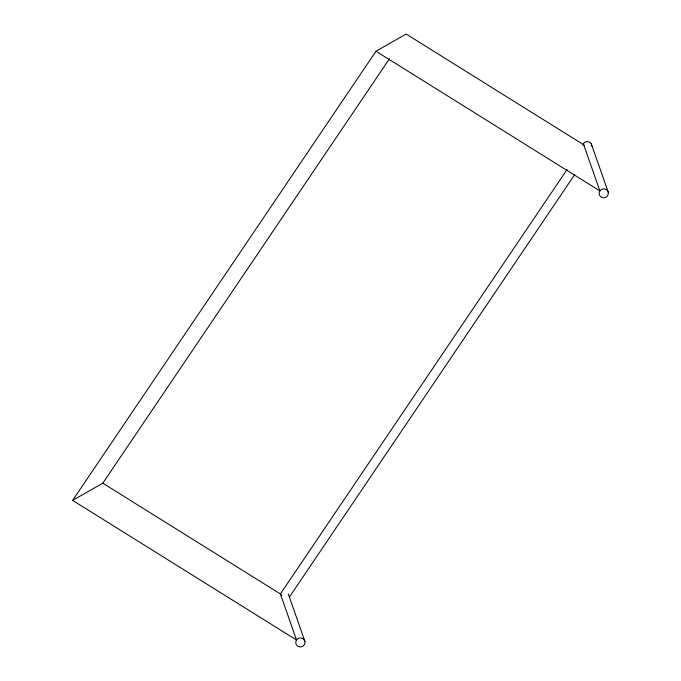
<?xml version="1.0" encoding="UTF-8"?>
<svg xmlns="http://www.w3.org/2000/svg" width="681" height="681" viewBox="0 0 681 681"><rect width="100%" height="100%" fill="white"/><g stroke="black" fill="none" stroke-linecap="round" stroke-linejoin="round"><path stroke-width="1.02" d="M72.629 500.382L102.814 483.187L280.393 593.951L296.533 640.038L72.629 500.382L375.98 51.245L406.165 34.05L583.736 144.815L599.876 190.91L375.98 51.245M102.814 483.187L389.506 58.711M280.393 593.951L567.086 169.475M289.348 597.126L574.721 174.608M591.338 143.955L608.286 192.331A4.656 4.486 -19.3 0 1 602.259 197.618A4.656 4.486 -19.3 0 1 600.676 190.008A4.656 4.486 -19.3 0 1 608.286 192.331M288.284 593.926L304.943 641.459A4.656 4.486 -19.3 0 1 298.908 646.746A4.656 4.486 -19.3 0 1 297.325 639.136A4.656 4.486 -19.3 0 1 304.943 641.459M281.815 595.492A4.656 0.766 34 0 1 280.419 593.73M584.46 145.734A4.656 0.766 34 0 1 583.762 144.593M582.791 144.704A4.656 4.486 -19.3 0 1 591.815 146.228"/></g></svg>
